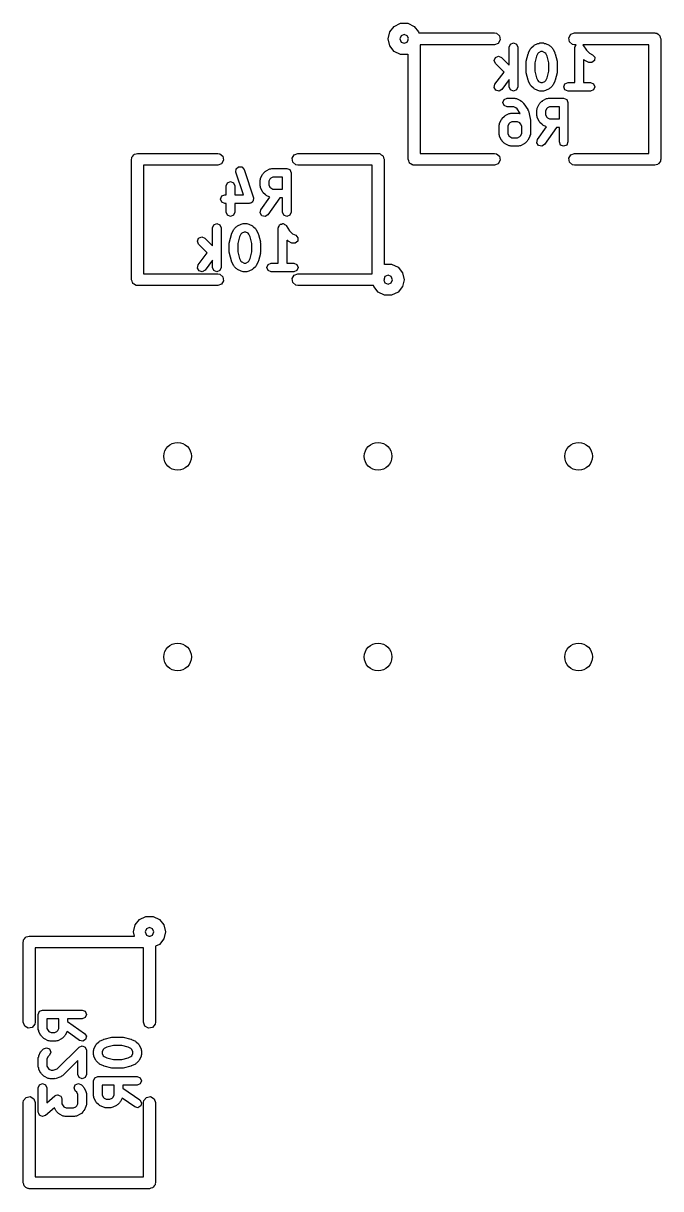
# Model space of a CAD drawing. Extents: x 0.19 to 3.41, y 0.13 to 5.41.
# Drawn here: x 1.379 to 1.697, y 1.455 to 2.036 of the extents above; entities that cross this region are included whole.
import ezdxf

# ---------------------------------------------------------------- set-up
doc = ezdxf.new("R2010")
doc.units = 0
doc.header["$MEASUREMENT"] = 0
doc.layers.add('BLACK', color=7, linetype='CONTINUOUS')

msp = doc.modelspace()

# ---------------------------------------------------------------- linework, layer by layer
at = {"layer": 'BLACK', "linetype": 'CONTINUOUS'}
for p, q in [((1.56183, 2.03145), (1.56404, 2.03422)), ((1.56404, 2.03422), (1.56723, 2.03575)), ((1.56723, 2.03575), (1.57077, 2.03575)), ((1.57077, 2.03575), (1.57396, 2.03422)), ((1.57396, 2.03422), (1.57617, 2.03145)), ((1.56105, 2.028), (1.56183, 2.03145)), ((1.56183, 2.02455), (1.56105, 2.028)), ((1.56743, 2.02957), (1.56678, 2.028)), ((1.56678, 2.028), (1.56743, 2.02643)), ((1.569, 2.03022), (1.56743, 2.02957)), ((1.57057, 2.02957), (1.569, 2.03022)), ((1.5711, 2.02829), (1.57057, 2.02957)), ((1.57057, 2.02643), (1.57105, 2.02759)), ((1.57105, 2.028), (1.5711, 2.02829)), ((1.57105, 2.02759), (1.57105, 2.028)), ((1.57617, 2.03145), (1.57628, 2.03095)), ((1.57628, 2.03095), (1.614, 2.03095)), ((1.614, 2.03095), (1.61501, 2.03077)), ((1.61501, 2.03077), (1.61656, 2.02948)), ((1.61691, 2.02749), (1.6159, 2.02574)), ((1.61656, 2.02948), (1.61691, 2.02749)), ((1.65109, 2.02851), (1.6521, 2.03026)), ((1.65144, 2.02652), (1.65109, 2.02851)), ((1.6521, 2.03026), (1.654, 2.03095)), ((1.654, 2.03095), (1.694, 2.03095)), ((1.694, 2.03095), (1.69438, 2.03089)), ((1.69438, 2.03089), (1.69451, 2.03091)), ((1.69451, 2.03091), (1.69463, 2.03084)), ((1.69463, 2.03084), (1.69501, 2.03077)), ((1.69501, 2.03077), (1.6956, 2.03028)), ((1.6956, 2.03028), (1.69626, 2.0299)), ((1.69626, 2.0299), (1.69635, 2.02965)), ((1.69635, 2.02965), (1.69656, 2.02948)), ((1.69656, 2.02948), (1.69669, 2.02872)), ((1.69669, 2.02872), (1.69695, 2.028)), ((1.69695, 2.028), (1.69695, 1.968)), ((1.56404, 2.02178), (1.56183, 2.02455)), ((1.56723, 2.02025), (1.56404, 2.02178)), ((1.56743, 2.02643), (1.569, 2.02578)), ((1.569, 2.02578), (1.57057, 2.02643)), ((1.614, 2.02505), (1.57695, 2.02505)), ((1.57695, 2.02505), (1.57695, 1.97095)), ((1.6159, 2.02574), (1.614, 2.02505)), ((1.62137, 2.02381), (1.622, 2.02533)), ((1.62137, 2.01493), (1.62137, 2.02381)), ((1.622, 2.02533), (1.62352, 2.02596)), ((1.62352, 2.02596), (1.62504, 2.02533)), ((1.62504, 2.02533), (1.62567, 2.02381)), ((1.62567, 2.02381), (1.62567, 2.00411)), ((1.63096, 2.02078), (1.63098, 2.02102)), ((1.63098, 2.02102), (1.63192, 2.0229)), ((1.63192, 2.0229), (1.63218, 2.02313)), ((1.63218, 2.02313), (1.63232, 2.02345)), ((1.63232, 2.02345), (1.63326, 2.02439)), ((1.63326, 2.02439), (1.63359, 2.02453)), ((1.63359, 2.02453), (1.63382, 2.02479)), ((1.63382, 2.02479), (1.63569, 2.02573)), ((1.63605, 2.0211), (1.63561, 2.02066)), ((1.63569, 2.02573), (1.63619, 2.02577)), ((1.63716, 2.02166), (1.63605, 2.0211)), ((1.63619, 2.02577), (1.63665, 2.02596)), ((1.63665, 2.02596), (1.63853, 2.02596)), ((1.63802, 2.02166), (1.63716, 2.02166)), ((1.63913, 2.0211), (1.63802, 2.02166)), ((1.63853, 2.02596), (1.63899, 2.02577)), ((1.63899, 2.02577), (1.63949, 2.02573)), ((1.63958, 2.02066), (1.63913, 2.0211)), ((1.63949, 2.02573), (1.64137, 2.02479)), ((1.64137, 2.02479), (1.6416, 2.02453)), ((1.6416, 2.02453), (1.64193, 2.02439)), ((1.64193, 2.02439), (1.64287, 2.02345)), ((1.64287, 2.02345), (1.643, 2.02313)), ((1.643, 2.02313), (1.64327, 2.0229)), ((1.64327, 2.0229), (1.64421, 2.02102)), ((1.64421, 2.02102), (1.64422, 2.02078)), ((1.65299, 2.02523), (1.65144, 2.02652)), ((1.654, 2.02505), (1.65299, 2.02523)), ((1.65472, 2.02505), (1.654, 2.02505)), ((1.6542, 2.02381), (1.65429, 2.02401)), ((1.6542, 2.00626), (1.6542, 2.02381)), ((1.65425, 2.02423), (1.65459, 2.02475)), ((1.65429, 2.02401), (1.65425, 2.02423)), ((1.65459, 2.02475), (1.65472, 2.02505)), ((1.69105, 2.02505), (1.65808, 2.02505)), ((1.65808, 2.02505), (1.65814, 2.025)), ((1.65814, 2.025), (1.6599, 2.02237)), ((1.6599, 2.02237), (1.66138, 2.02089)), ((1.66138, 2.02089), (1.66294, 2.0201)), ((1.69105, 1.97095), (1.69105, 2.02505)), ((1.57077, 2.02025), (1.56723, 2.02025)), ((1.57105, 2.02038), (1.57077, 2.02025)), ((1.57105, 1.968), (1.57105, 2.02038)), ((1.61387, 2.01724), (1.6145, 2.01876)), ((1.6145, 2.01572), (1.61387, 2.01724)), ((1.6145, 2.01876), (1.61602, 2.01939)), ((1.61881, 2.01141), (1.6145, 2.01572)), ((1.61602, 2.01939), (1.61754, 2.01876)), ((1.61754, 2.01876), (1.62137, 2.01493)), ((1.62981, 2.01631), (1.62992, 2.01656)), ((1.62981, 2.01161), (1.62981, 2.01631)), ((1.62988, 2.01683), (1.63082, 2.02058)), ((1.62992, 2.01656), (1.62988, 2.01683)), ((1.63082, 2.02058), (1.63096, 2.02078)), ((1.63493, 2.01931), (1.63411, 2.01604)), ((1.63411, 2.01604), (1.63411, 2.01188)), ((1.63561, 2.02066), (1.63493, 2.01931)), ((1.64025, 2.01931), (1.63958, 2.02066)), ((1.64107, 2.01604), (1.64025, 2.01931)), ((1.64107, 2.01188), (1.64107, 2.01604)), ((1.64422, 2.02078), (1.64437, 2.02058)), ((1.64437, 2.02058), (1.64531, 2.01683)), ((1.64531, 2.01683), (1.64527, 2.01656)), ((1.64527, 2.01656), (1.64537, 2.01631)), ((1.64537, 2.01631), (1.64537, 2.01161)), ((1.65859, 2.0176), (1.6585, 2.01768)), ((1.6585, 2.01768), (1.6585, 2.00626)), ((1.65891, 2.01746), (1.65859, 2.0176)), ((1.65915, 2.0172), (1.65891, 2.01746)), ((1.66102, 2.01626), (1.65915, 2.0172)), ((1.66266, 2.01614), (1.66102, 2.01626)), ((1.66391, 2.01722), (1.66266, 2.01614)), ((1.66294, 2.0201), (1.66402, 2.01886)), ((1.66402, 2.01886), (1.66391, 2.01722)), ((1.6143, 2.0054), (1.61881, 2.01141)), ((1.62992, 2.01136), (1.62981, 2.01161)), ((1.62988, 2.01109), (1.62992, 2.01136)), ((1.63082, 2.00734), (1.62988, 2.01109)), ((1.63411, 2.01188), (1.63493, 2.00861)), ((1.64025, 2.00861), (1.64107, 2.01188)), ((1.64531, 2.01109), (1.64437, 2.00734)), ((1.64537, 2.01161), (1.64527, 2.01136)), ((1.64527, 2.01136), (1.64531, 2.01109)), ((1.61389, 2.00381), (1.6143, 2.0054)), ((1.61473, 2.00239), (1.61389, 2.00381)), ((1.62137, 2.00767), (1.61774, 2.00282)), ((1.62137, 2.00411), (1.62137, 2.00767)), ((1.622, 2.00259), (1.62137, 2.00411)), ((1.62567, 2.00411), (1.62504, 2.00259)), ((1.63096, 2.00714), (1.63082, 2.00734)), ((1.63098, 2.0069), (1.63096, 2.00714)), ((1.63192, 2.00502), (1.63098, 2.0069)), ((1.63218, 2.00479), (1.63192, 2.00502)), ((1.63232, 2.00447), (1.63218, 2.00479)), ((1.63326, 2.00353), (1.63232, 2.00447)), ((1.63359, 2.00339), (1.63326, 2.00353)), ((1.63493, 2.00861), (1.63561, 2.00726)), ((1.63561, 2.00726), (1.63605, 2.00682)), ((1.63605, 2.00682), (1.63716, 2.00626)), ((1.63716, 2.00626), (1.63802, 2.00626)), ((1.63802, 2.00626), (1.63913, 2.00682)), ((1.63913, 2.00682), (1.63958, 2.00726)), ((1.63958, 2.00726), (1.64025, 2.00861)), ((1.64193, 2.00353), (1.6416, 2.00339)), ((1.64287, 2.00447), (1.64193, 2.00353)), ((1.643, 2.00479), (1.64287, 2.00447)), ((1.64327, 2.00502), (1.643, 2.00479)), ((1.64421, 2.0069), (1.64327, 2.00502)), ((1.64422, 2.00714), (1.64421, 2.0069)), ((1.64437, 2.00734), (1.64422, 2.00714)), ((1.64858, 2.00411), (1.64921, 2.00563)), ((1.64921, 2.00259), (1.64858, 2.00411)), ((1.64921, 2.00563), (1.65073, 2.00626)), ((1.65073, 2.00626), (1.6542, 2.00626)), ((1.6585, 2.00626), (1.66198, 2.00626)), ((1.66198, 2.00626), (1.6635, 2.00563)), ((1.6635, 2.00563), (1.66413, 2.00411)), ((1.66413, 2.00411), (1.6635, 2.00259)), ((1.61632, 2.00198), (1.61473, 2.00239)), ((1.61774, 2.00282), (1.61632, 2.00198)), ((1.61825, 1.99631), (1.61888, 1.99783)), ((1.61888, 1.99783), (1.6204, 1.99846)), ((1.6204, 1.99846), (1.62415, 1.99846)), ((1.62352, 2.00196), (1.622, 2.00259)), ((1.62504, 2.00259), (1.62352, 2.00196)), ((1.62415, 1.99846), (1.62461, 1.99827)), ((1.62461, 1.99827), (1.62511, 1.99823)), ((1.62511, 1.99823), (1.62699, 1.99729)), ((1.63382, 2.00313), (1.63359, 2.00339)), ((1.63569, 2.00219), (1.63382, 2.00313)), ((1.63619, 2.00215), (1.63569, 2.00219)), ((1.63665, 2.00196), (1.63619, 2.00215)), ((1.63853, 2.00196), (1.63665, 2.00196)), ((1.6382, 1.99729), (1.64007, 1.99823)), ((1.63899, 2.00215), (1.63853, 2.00196)), ((1.63949, 2.00219), (1.63899, 2.00215)), ((1.64137, 2.00313), (1.63949, 2.00219)), ((1.64007, 1.99823), (1.64057, 1.99827)), ((1.64057, 1.99827), (1.64104, 1.99846)), ((1.64104, 1.99846), (1.64854, 1.99846)), ((1.6416, 2.00339), (1.64137, 2.00313)), ((1.64854, 1.99846), (1.65006, 1.99783)), ((1.65073, 2.00196), (1.64921, 2.00259)), ((1.65006, 1.99783), (1.65069, 1.99631)), ((1.65635, 2.00196), (1.65073, 2.00196)), ((1.66198, 2.00196), (1.65635, 2.00196)), ((1.6635, 2.00259), (1.66198, 2.00196)), ((1.61888, 1.99479), (1.61825, 1.99631)), ((1.6204, 1.99416), (1.61888, 1.99479)), ((1.62364, 1.99416), (1.6204, 1.99416)), ((1.62475, 1.9936), (1.62364, 1.99416)), ((1.62529, 1.99306), (1.62475, 1.9936)), ((1.62684, 1.99074), (1.62529, 1.99306)), ((1.62699, 1.99729), (1.62722, 1.99703)), ((1.62722, 1.99703), (1.62755, 1.99689)), ((1.62755, 1.99689), (1.62848, 1.99595)), ((1.62848, 1.99595), (1.62857, 1.99575)), ((1.62857, 1.99575), (1.62875, 1.99563)), ((1.62875, 1.99563), (1.63063, 1.99281)), ((1.63063, 1.99281), (1.6307, 1.99244)), ((1.6307, 1.99244), (1.63093, 1.99214)), ((1.63093, 1.99214), (1.63186, 1.98839)), ((1.63513, 1.99256), (1.63532, 1.99302)), ((1.63513, 1.98974), (1.63513, 1.99256)), ((1.63532, 1.99302), (1.63536, 1.99352)), ((1.63536, 1.99352), (1.6363, 1.9954)), ((1.6363, 1.9954), (1.63657, 1.99563)), ((1.63657, 1.99563), (1.6367, 1.99595)), ((1.6367, 1.99595), (1.63764, 1.99689)), ((1.63764, 1.99689), (1.63797, 1.99703)), ((1.63797, 1.99703), (1.6382, 1.99729)), ((1.63999, 1.99316), (1.63943, 1.99205)), ((1.63943, 1.99205), (1.63943, 1.99025)), ((1.64043, 1.9936), (1.63999, 1.99316)), ((1.64154, 1.99416), (1.64043, 1.9936)), ((1.64639, 1.99416), (1.64154, 1.99416)), ((1.64639, 1.98814), (1.64639, 1.99416)), ((1.65069, 1.99631), (1.65069, 1.97661)), ((1.61656, 1.98552), (1.6166, 1.98601)), ((1.6166, 1.98601), (1.61754, 1.98789)), ((1.61754, 1.98789), (1.6178, 1.98812)), ((1.6178, 1.98812), (1.61794, 1.98845)), ((1.61794, 1.98845), (1.61888, 1.98939)), ((1.61888, 1.98939), (1.6192, 1.98952)), ((1.6192, 1.98952), (1.61944, 1.98979)), ((1.61944, 1.98979), (1.62131, 1.99073)), ((1.62167, 1.9861), (1.62123, 1.98566)), ((1.62131, 1.99073), (1.62181, 1.99076)), ((1.62278, 1.98666), (1.62167, 1.9861)), ((1.62181, 1.99076), (1.62227, 1.99096)), ((1.62227, 1.99096), (1.62603, 1.99096)), ((1.62552, 1.98666), (1.62278, 1.98666)), ((1.62663, 1.9861), (1.62552, 1.98666)), ((1.62603, 1.99096), (1.62649, 1.99076)), ((1.62649, 1.99076), (1.62684, 1.99074)), ((1.62707, 1.98566), (1.62663, 1.9861)), ((1.63186, 1.98839), (1.63182, 1.98812)), ((1.63182, 1.98812), (1.63193, 1.98787)), ((1.63193, 1.98787), (1.63193, 1.98036)), ((1.63532, 1.98928), (1.63513, 1.98974)), ((1.63536, 1.98878), (1.63532, 1.98928)), ((1.6363, 1.98691), (1.63536, 1.98878)), ((1.63657, 1.98667), (1.6363, 1.98691)), ((1.6367, 1.98635), (1.63657, 1.98667)), ((1.63764, 1.98541), (1.6367, 1.98635)), ((1.63943, 1.99025), (1.63999, 1.98914)), ((1.63999, 1.98914), (1.64043, 1.9887)), ((1.64043, 1.9887), (1.64154, 1.98814)), ((1.64154, 1.98814), (1.64639, 1.98814)), ((1.61637, 1.98505), (1.61656, 1.98552)), ((1.61637, 1.98036), (1.61637, 1.98505)), ((1.61656, 1.9799), (1.61637, 1.98036)), ((1.62123, 1.98566), (1.62067, 1.98455)), ((1.62067, 1.98455), (1.62067, 1.98087)), ((1.62067, 1.98087), (1.62123, 1.97976)), ((1.62763, 1.98455), (1.62707, 1.98566)), ((1.62707, 1.97976), (1.62763, 1.98087)), ((1.62763, 1.98087), (1.62763, 1.98455)), ((1.63193, 1.98036), (1.63174, 1.9799)), ((1.63552, 1.97784), (1.63993, 1.98414)), ((1.63797, 1.98527), (1.63764, 1.98541)), ((1.6382, 1.98501), (1.63797, 1.98527)), ((1.63993, 1.98414), (1.6382, 1.98501)), ((1.64497, 1.98384), (1.63904, 1.97538)), ((1.64639, 1.98384), (1.64497, 1.98384)), ((1.64639, 1.97661), (1.64639, 1.98384)), ((1.6166, 1.9794), (1.61656, 1.9799)), ((1.61754, 1.97752), (1.6166, 1.9794)), ((1.6178, 1.97729), (1.61754, 1.97752)), ((1.61794, 1.97697), (1.6178, 1.97729)), ((1.61888, 1.97603), (1.61794, 1.97697)), ((1.6192, 1.97589), (1.61888, 1.97603)), ((1.61944, 1.97563), (1.6192, 1.97589)), ((1.62131, 1.97469), (1.61944, 1.97563)), ((1.62123, 1.97976), (1.62167, 1.97932)), ((1.62181, 1.97465), (1.62131, 1.97469)), ((1.62167, 1.97932), (1.62278, 1.97876)), ((1.62227, 1.97446), (1.62181, 1.97465)), ((1.62603, 1.97446), (1.62227, 1.97446)), ((1.62278, 1.97876), (1.62552, 1.97876)), ((1.62552, 1.97876), (1.62663, 1.97932)), ((1.62649, 1.97465), (1.62603, 1.97446)), ((1.62699, 1.97469), (1.62649, 1.97465)), ((1.62663, 1.97932), (1.62707, 1.97976)), ((1.62886, 1.97563), (1.62699, 1.97469)), ((1.6291, 1.97589), (1.62886, 1.97563)), ((1.62942, 1.97603), (1.6291, 1.97589)), ((1.63036, 1.97697), (1.62942, 1.97603)), ((1.6305, 1.97729), (1.63036, 1.97697)), ((1.63076, 1.97752), (1.6305, 1.97729)), ((1.6317, 1.9794), (1.63076, 1.97752)), ((1.63174, 1.9799), (1.6317, 1.9794)), ((1.63517, 1.97624), (1.63552, 1.97784)), ((1.63605, 1.97485), (1.63517, 1.97624)), ((1.63766, 1.97449), (1.63605, 1.97485)), ((1.63904, 1.97538), (1.63766, 1.97449)), ((1.64702, 1.97509), (1.64639, 1.97661)), ((1.64854, 1.97446), (1.64702, 1.97509)), ((1.65006, 1.97509), (1.64854, 1.97446)), ((1.65069, 1.97661), (1.65006, 1.97509)), ((1.43309, 1.96851), (1.43316, 1.96863)), ((1.43316, 1.96863), (1.43323, 1.96901)), ((1.43323, 1.96901), (1.43372, 1.9696)), ((1.43372, 1.9696), (1.4341, 1.97026)), ((1.4341, 1.97026), (1.43435, 1.97035)), ((1.43435, 1.97035), (1.43452, 1.97056)), ((1.43452, 1.97056), (1.43528, 1.97069)), ((1.43528, 1.97069), (1.436, 1.97095)), ((1.436, 1.97095), (1.476, 1.97095)), ((1.476, 1.97095), (1.47701, 1.97077)), ((1.47701, 1.97077), (1.47856, 1.96948)), ((1.47856, 1.96948), (1.47891, 1.96749)), ((1.51309, 1.96851), (1.5141, 1.97026)), ((1.5141, 1.97026), (1.516, 1.97095)), ((1.516, 1.97095), (1.556, 1.97095)), ((1.556, 1.97095), (1.55638, 1.97089)), ((1.55638, 1.97089), (1.55651, 1.97091)), ((1.55651, 1.97091), (1.55663, 1.97084)), ((1.55663, 1.97084), (1.55701, 1.97077)), ((1.55701, 1.97077), (1.5576, 1.97028)), ((1.5576, 1.97028), (1.55826, 1.9699)), ((1.55826, 1.9699), (1.55835, 1.96965)), ((1.55835, 1.96965), (1.55856, 1.96948)), ((1.55856, 1.96948), (1.55869, 1.96872)), ((1.55869, 1.96872), (1.55895, 1.968)), ((1.57695, 1.97095), (1.614, 1.97095)), ((1.614, 1.97095), (1.61501, 1.97077)), ((1.61501, 1.97077), (1.61656, 1.96948)), ((1.61656, 1.96948), (1.61691, 1.96749)), ((1.65109, 1.96851), (1.6521, 1.97026)), ((1.6521, 1.97026), (1.654, 1.97095)), ((1.654, 1.97095), (1.69105, 1.97095)), ((1.43305, 1.968), (1.43311, 1.96838)), ((1.43305, 1.908), (1.43305, 1.968)), ((1.43311, 1.96838), (1.43309, 1.96851)), ((1.476, 1.96505), (1.43895, 1.96505)), ((1.43895, 1.96505), (1.43895, 1.91095)), ((1.4779, 1.96574), (1.476, 1.96505)), ((1.47891, 1.96749), (1.4779, 1.96574)), ((1.48505, 1.96157), (1.48517, 1.96321)), ((1.48517, 1.96321), (1.48641, 1.96429)), ((1.48641, 1.96429), (1.48805, 1.96417)), ((1.48805, 1.96417), (1.48913, 1.96293)), ((1.48913, 1.96293), (1.49382, 1.94886)), ((1.5002, 1.96229), (1.50207, 1.96323)), ((1.50207, 1.96323), (1.50257, 1.96327)), ((1.50257, 1.96327), (1.50304, 1.96346)), ((1.50304, 1.96346), (1.51054, 1.96346)), ((1.51054, 1.96346), (1.51206, 1.96283)), ((1.51206, 1.96283), (1.51269, 1.96131)), ((1.51344, 1.96652), (1.51309, 1.96851)), ((1.51499, 1.96523), (1.51344, 1.96652)), ((1.516, 1.96505), (1.51499, 1.96523)), ((1.55305, 1.96505), (1.516, 1.96505)), ((1.55305, 1.91095), (1.55305, 1.96505)), ((1.55895, 1.968), (1.55895, 1.91562)), ((1.57131, 1.96728), (1.57105, 1.968)), ((1.57144, 1.96652), (1.57131, 1.96728)), ((1.57165, 1.96635), (1.57144, 1.96652)), ((1.57174, 1.9661), (1.57165, 1.96635)), ((1.5724, 1.96572), (1.57174, 1.9661)), ((1.57299, 1.96523), (1.5724, 1.96572)), ((1.57337, 1.96516), (1.57299, 1.96523)), ((1.57349, 1.96509), (1.57337, 1.96516)), ((1.57362, 1.96511), (1.57349, 1.96509)), ((1.574, 1.96505), (1.57362, 1.96511)), ((1.614, 1.96505), (1.574, 1.96505)), ((1.6159, 1.96574), (1.614, 1.96505)), ((1.61691, 1.96749), (1.6159, 1.96574)), ((1.65144, 1.96652), (1.65109, 1.96851)), ((1.65299, 1.96523), (1.65144, 1.96652)), ((1.654, 1.96505), (1.65299, 1.96523)), ((1.694, 1.96505), (1.654, 1.96505)), ((1.69472, 1.96531), (1.694, 1.96505)), ((1.69548, 1.96544), (1.69472, 1.96531)), ((1.69565, 1.96565), (1.69548, 1.96544)), ((1.6959, 1.96574), (1.69565, 1.96565)), ((1.69628, 1.9664), (1.6959, 1.96574)), ((1.69677, 1.96699), (1.69628, 1.9664)), ((1.69684, 1.96737), (1.69677, 1.96699)), ((1.69691, 1.96749), (1.69684, 1.96737)), ((1.69695, 1.968), (1.69689, 1.96762)), ((1.69689, 1.96762), (1.69691, 1.96749)), ((1.4888, 1.95033), (1.48505, 1.96157)), ((1.49713, 1.95756), (1.49732, 1.95802)), ((1.49713, 1.95474), (1.49713, 1.95756)), ((1.49732, 1.95802), (1.49736, 1.95852)), ((1.49736, 1.95852), (1.4983, 1.9604)), ((1.4983, 1.9604), (1.49857, 1.96063)), ((1.49857, 1.96063), (1.4987, 1.96095)), ((1.4987, 1.96095), (1.49964, 1.96189)), ((1.49964, 1.96189), (1.49997, 1.96203)), ((1.49997, 1.96203), (1.5002, 1.96229)), ((1.50199, 1.95816), (1.50143, 1.95705)), ((1.50143, 1.95705), (1.50143, 1.95525)), ((1.50243, 1.9586), (1.50199, 1.95816)), ((1.50354, 1.95916), (1.50243, 1.9586)), ((1.50839, 1.95916), (1.50354, 1.95916)), ((1.50839, 1.95314), (1.50839, 1.95916)), ((1.51269, 1.96131), (1.51269, 1.94161)), ((1.48025, 1.95474), (1.48088, 1.95626)), ((1.48025, 1.95033), (1.48025, 1.95474)), ((1.48088, 1.95626), (1.4824, 1.95689)), ((1.4824, 1.95689), (1.48392, 1.95626)), ((1.48392, 1.95626), (1.48455, 1.95474)), ((1.48455, 1.95474), (1.48455, 1.95033)), ((1.49732, 1.95428), (1.49713, 1.95474)), ((1.49736, 1.95378), (1.49732, 1.95428)), ((1.4983, 1.95191), (1.49736, 1.95378)), ((1.49857, 1.95167), (1.4983, 1.95191)), ((1.4987, 1.95135), (1.49857, 1.95167)), ((1.49964, 1.95041), (1.4987, 1.95135)), ((1.50143, 1.95525), (1.50199, 1.95414)), ((1.50199, 1.95414), (1.50243, 1.9537)), ((1.50243, 1.9537), (1.50354, 1.95314)), ((1.50354, 1.95314), (1.50839, 1.95314)), ((1.47743, 1.94818), (1.47806, 1.9497)), ((1.47806, 1.94666), (1.47743, 1.94818)), ((1.47806, 1.9497), (1.47958, 1.95033)), ((1.47958, 1.94603), (1.47806, 1.94666)), ((1.47958, 1.95033), (1.48025, 1.95033)), ((1.48025, 1.94603), (1.47958, 1.94603)), ((1.48025, 1.94161), (1.48025, 1.94603)), ((1.48455, 1.95033), (1.4888, 1.95033)), ((1.49178, 1.94603), (1.48455, 1.94603)), ((1.48455, 1.94603), (1.48455, 1.94161)), ((1.49211, 1.94616), (1.49178, 1.94603)), ((1.49246, 1.94614), (1.49211, 1.94616)), ((1.49284, 1.94646), (1.49246, 1.94614)), ((1.4933, 1.94666), (1.49284, 1.94646)), ((1.49343, 1.94698), (1.4933, 1.94666)), ((1.4937, 1.94722), (1.49343, 1.94698)), ((1.49374, 1.94771), (1.4937, 1.94722)), ((1.49393, 1.94818), (1.49374, 1.94771)), ((1.49382, 1.94886), (1.49379, 1.9485)), ((1.49379, 1.9485), (1.49393, 1.94818)), ((1.49752, 1.94284), (1.50193, 1.94914)), ((1.49997, 1.95027), (1.49964, 1.95041)), ((1.5002, 1.95001), (1.49997, 1.95027)), ((1.50193, 1.94914), (1.5002, 1.95001)), ((1.50697, 1.94884), (1.50104, 1.94038)), ((1.50839, 1.94884), (1.50697, 1.94884)), ((1.50839, 1.94161), (1.50839, 1.94884)), ((1.48088, 1.94009), (1.48025, 1.94161)), ((1.4824, 1.93946), (1.48088, 1.94009)), ((1.48392, 1.94009), (1.4824, 1.93946)), ((1.48455, 1.94161), (1.48392, 1.94009)), ((1.49717, 1.94124), (1.49752, 1.94284)), ((1.49805, 1.93985), (1.49717, 1.94124)), ((1.49966, 1.93949), (1.49805, 1.93985)), ((1.50104, 1.94038), (1.49966, 1.93949)), ((1.50902, 1.94009), (1.50839, 1.94161)), ((1.51054, 1.93946), (1.50902, 1.94009)), ((1.51206, 1.94009), (1.51054, 1.93946)), ((1.51269, 1.94161), (1.51206, 1.94009)), ((1.47337, 1.93381), (1.474, 1.93533)), ((1.47337, 1.92493), (1.47337, 1.93381)), ((1.474, 1.93533), (1.47552, 1.93596)), ((1.47552, 1.93596), (1.47704, 1.93533)), ((1.47704, 1.93533), (1.47767, 1.93381)), ((1.47767, 1.93381), (1.47767, 1.91411)), ((1.48432, 1.93345), (1.48526, 1.93439)), ((1.48526, 1.93439), (1.48559, 1.93453)), ((1.48559, 1.93453), (1.48582, 1.93479)), ((1.48582, 1.93479), (1.48769, 1.93573)), ((1.48769, 1.93573), (1.48819, 1.93577)), ((1.48819, 1.93577), (1.48865, 1.93596)), ((1.48865, 1.93596), (1.49053, 1.93596)), ((1.49053, 1.93596), (1.49099, 1.93577)), ((1.49099, 1.93577), (1.49149, 1.93573)), ((1.49149, 1.93573), (1.49337, 1.93479)), ((1.49337, 1.93479), (1.4936, 1.93453)), ((1.4936, 1.93453), (1.49393, 1.93439)), ((1.49393, 1.93439), (1.49487, 1.93345)), ((1.5062, 1.93381), (1.50629, 1.93401)), ((1.5062, 1.91626), (1.5062, 1.93381)), ((1.50625, 1.93423), (1.50659, 1.93475)), ((1.50629, 1.93401), (1.50625, 1.93423)), ((1.50659, 1.93475), (1.50683, 1.93533)), ((1.50683, 1.93533), (1.50704, 1.93541)), ((1.50704, 1.93541), (1.50716, 1.9356)), ((1.50716, 1.9356), (1.50778, 1.93572)), ((1.50778, 1.93572), (1.50835, 1.93596)), ((1.50835, 1.93596), (1.50856, 1.93588)), ((1.50856, 1.93588), (1.50878, 1.93592)), ((1.50878, 1.93592), (1.5093, 1.93557)), ((1.5093, 1.93557), (1.50987, 1.93533)), ((1.50987, 1.93533), (1.50996, 1.93513)), ((1.50996, 1.93513), (1.51014, 1.935)), ((1.51014, 1.935), (1.5119, 1.93237)), ((1.46587, 1.92724), (1.4665, 1.92876)), ((1.4665, 1.92876), (1.46802, 1.92939)), ((1.46802, 1.92939), (1.46954, 1.92876)), ((1.46954, 1.92876), (1.47337, 1.92493)), ((1.48188, 1.92683), (1.48282, 1.93058)), ((1.48282, 1.93058), (1.48296, 1.93078)), ((1.48296, 1.93078), (1.48298, 1.93102)), ((1.48298, 1.93102), (1.48392, 1.9329)), ((1.48392, 1.9329), (1.48418, 1.93313)), ((1.48418, 1.93313), (1.48432, 1.93345)), ((1.48693, 1.92931), (1.48611, 1.92604)), ((1.48761, 1.93066), (1.48693, 1.92931)), ((1.48805, 1.9311), (1.48761, 1.93066)), ((1.48916, 1.93166), (1.48805, 1.9311)), ((1.49002, 1.93166), (1.48916, 1.93166)), ((1.49113, 1.9311), (1.49002, 1.93166)), ((1.49158, 1.93066), (1.49113, 1.9311)), ((1.49225, 1.92931), (1.49158, 1.93066)), ((1.49307, 1.92604), (1.49225, 1.92931)), ((1.49487, 1.93345), (1.495, 1.93313)), ((1.495, 1.93313), (1.49527, 1.9329)), ((1.49527, 1.9329), (1.49621, 1.93102)), ((1.49621, 1.93102), (1.49622, 1.93078)), ((1.49622, 1.93078), (1.49637, 1.93058)), ((1.49637, 1.93058), (1.49731, 1.92683)), ((1.5119, 1.93237), (1.51338, 1.93089)), ((1.51338, 1.93089), (1.51494, 1.9301)), ((1.51494, 1.9301), (1.51602, 1.92886)), ((1.51602, 1.92886), (1.51591, 1.92722)), ((1.4665, 1.92572), (1.46587, 1.92724)), ((1.47081, 1.92141), (1.4665, 1.92572)), ((1.48181, 1.92631), (1.48192, 1.92656)), ((1.48181, 1.92161), (1.48181, 1.92631)), ((1.48192, 1.92656), (1.48188, 1.92683)), ((1.48611, 1.92604), (1.48611, 1.92188)), ((1.49307, 1.92188), (1.49307, 1.92604)), ((1.49731, 1.92683), (1.49727, 1.92656)), ((1.49727, 1.92656), (1.49737, 1.92631)), ((1.49737, 1.92631), (1.49737, 1.92161)), ((1.51059, 1.9276), (1.5105, 1.92768)), ((1.5105, 1.92768), (1.5105, 1.91626)), ((1.51091, 1.92746), (1.51059, 1.9276)), ((1.51115, 1.9272), (1.51091, 1.92746)), ((1.51302, 1.92626), (1.51115, 1.9272)), ((1.51466, 1.92614), (1.51302, 1.92626)), ((1.51591, 1.92722), (1.51466, 1.92614)), ((1.4663, 1.9154), (1.47081, 1.92141)), ((1.47337, 1.91767), (1.46974, 1.91282)), ((1.47337, 1.91411), (1.47337, 1.91767)), ((1.48192, 1.92136), (1.48181, 1.92161)), ((1.48188, 1.92109), (1.48192, 1.92136)), ((1.48282, 1.91734), (1.48188, 1.92109)), ((1.48296, 1.91714), (1.48282, 1.91734)), ((1.48298, 1.9169), (1.48296, 1.91714)), ((1.48392, 1.91502), (1.48298, 1.9169)), ((1.48611, 1.92188), (1.48693, 1.91861)), ((1.48693, 1.91861), (1.48761, 1.91726)), ((1.48761, 1.91726), (1.48805, 1.91682)), ((1.48805, 1.91682), (1.48916, 1.91626)), ((1.49002, 1.91626), (1.49113, 1.91682)), ((1.49113, 1.91682), (1.49158, 1.91726)), ((1.49158, 1.91726), (1.49225, 1.91861)), ((1.49225, 1.91861), (1.49307, 1.92188)), ((1.49621, 1.9169), (1.49527, 1.91502)), ((1.49622, 1.91714), (1.49621, 1.9169)), ((1.49637, 1.91734), (1.49622, 1.91714)), ((1.49731, 1.92109), (1.49637, 1.91734)), ((1.49737, 1.92161), (1.49727, 1.92136)), ((1.49727, 1.92136), (1.49731, 1.92109)), ((1.43895, 1.91095), (1.476, 1.91095)), ((1.46589, 1.91381), (1.4663, 1.9154)), ((1.46673, 1.91239), (1.46589, 1.91381)), ((1.46832, 1.91198), (1.46673, 1.91239)), ((1.46974, 1.91282), (1.46832, 1.91198)), ((1.474, 1.91259), (1.47337, 1.91411)), ((1.47552, 1.91196), (1.474, 1.91259)), ((1.47704, 1.91259), (1.47552, 1.91196)), ((1.476, 1.91095), (1.47701, 1.91077)), ((1.47701, 1.91077), (1.47856, 1.90948)), ((1.47767, 1.91411), (1.47704, 1.91259)), ((1.48418, 1.91479), (1.48392, 1.91502)), ((1.48432, 1.91447), (1.48418, 1.91479)), ((1.48526, 1.91353), (1.48432, 1.91447)), ((1.48559, 1.91339), (1.48526, 1.91353)), ((1.48582, 1.91313), (1.48559, 1.91339)), ((1.48769, 1.91219), (1.48582, 1.91313)), ((1.48819, 1.91215), (1.48769, 1.91219)), ((1.48865, 1.91196), (1.48819, 1.91215)), ((1.49053, 1.91196), (1.48865, 1.91196)), ((1.48916, 1.91626), (1.49002, 1.91626)), ((1.49099, 1.91215), (1.49053, 1.91196)), ((1.49149, 1.91219), (1.49099, 1.91215)), ((1.49337, 1.91313), (1.49149, 1.91219)), ((1.4936, 1.91339), (1.49337, 1.91313)), ((1.49393, 1.91353), (1.4936, 1.91339)), ((1.49487, 1.91447), (1.49393, 1.91353)), ((1.495, 1.91479), (1.49487, 1.91447)), ((1.49527, 1.91502), (1.495, 1.91479)), ((1.50058, 1.91411), (1.50121, 1.91563)), ((1.50121, 1.91259), (1.50058, 1.91411)), ((1.50121, 1.91563), (1.50273, 1.91626)), ((1.50273, 1.91196), (1.50121, 1.91259)), ((1.50273, 1.91626), (1.5062, 1.91626)), ((1.50835, 1.91196), (1.50273, 1.91196)), ((1.51398, 1.91196), (1.50835, 1.91196)), ((1.5105, 1.91626), (1.51398, 1.91626)), ((1.51398, 1.91626), (1.5155, 1.91563)), ((1.5155, 1.91259), (1.51398, 1.91196)), ((1.5141, 1.91026), (1.516, 1.91095)), ((1.5155, 1.91563), (1.51613, 1.91411)), ((1.51613, 1.91411), (1.5155, 1.91259)), ((1.516, 1.91095), (1.55305, 1.91095)), ((1.55895, 1.91562), (1.55923, 1.91575)), ((1.55923, 1.91575), (1.56277, 1.91575)), ((1.56277, 1.91575), (1.56596, 1.91422)), ((1.56596, 1.91422), (1.56817, 1.91145)), ((1.56817, 1.91145), (1.56895, 1.908)), ((1.43331, 1.90728), (1.43305, 1.908)), ((1.43344, 1.90652), (1.43331, 1.90728)), ((1.43365, 1.90635), (1.43344, 1.90652)), ((1.43374, 1.9061), (1.43365, 1.90635)), ((1.4344, 1.90572), (1.43374, 1.9061)), ((1.43499, 1.90523), (1.4344, 1.90572)), ((1.43537, 1.90516), (1.43499, 1.90523)), ((1.43549, 1.90509), (1.43537, 1.90516)), ((1.43562, 1.90511), (1.43549, 1.90509)), ((1.436, 1.90505), (1.43562, 1.90511)), ((1.476, 1.90505), (1.436, 1.90505)), ((1.4779, 1.90574), (1.476, 1.90505)), ((1.47891, 1.90749), (1.4779, 1.90574)), ((1.47856, 1.90948), (1.47891, 1.90749)), ((1.51309, 1.90851), (1.5141, 1.91026)), ((1.51344, 1.90652), (1.51309, 1.90851)), ((1.51499, 1.90523), (1.51344, 1.90652)), ((1.516, 1.90505), (1.51499, 1.90523)), ((1.55372, 1.90505), (1.516, 1.90505)), ((1.55383, 1.90455), (1.55372, 1.90505)), ((1.55895, 1.908), (1.5589, 1.90771)), ((1.5589, 1.90771), (1.55943, 1.90643)), ((1.55943, 1.90957), (1.55895, 1.90841)), ((1.55895, 1.90841), (1.55895, 1.908)), ((1.561, 1.91022), (1.55943, 1.90957)), ((1.55943, 1.90643), (1.561, 1.90578)), ((1.56257, 1.90957), (1.561, 1.91022)), ((1.561, 1.90578), (1.56257, 1.90643)), ((1.56322, 1.908), (1.56257, 1.90957)), ((1.56257, 1.90643), (1.56322, 1.908)), ((1.56895, 1.908), (1.56817, 1.90455)), ((1.55604, 1.90178), (1.55383, 1.90455)), ((1.55923, 1.90025), (1.55604, 1.90178)), ((1.56277, 1.90025), (1.55923, 1.90025)), ((1.56596, 1.90178), (1.56277, 1.90025)), ((1.56817, 1.90455), (1.56596, 1.90178)), ((1.43405, 1.583), (1.43483, 1.58645)), ((1.43483, 1.58645), (1.43704, 1.58922)), ((1.43704, 1.58922), (1.44023, 1.59075)), ((1.44023, 1.59075), (1.44377, 1.59075)), ((1.44377, 1.59075), (1.44696, 1.58922)), ((1.44696, 1.58922), (1.44917, 1.58645)), ((1.44917, 1.58645), (1.44995, 1.583)), ((1.37923, 1.57901), (1.37972, 1.5796)), ((1.37972, 1.5796), (1.3801, 1.58026)), ((1.3801, 1.58026), (1.38035, 1.58035)), ((1.38035, 1.58035), (1.38052, 1.58056)), ((1.38052, 1.58056), (1.38128, 1.58069)), ((1.38128, 1.58069), (1.382, 1.58095)), ((1.382, 1.58095), (1.43451, 1.58095)), ((1.43451, 1.58095), (1.43405, 1.583)), ((1.44043, 1.58457), (1.43978, 1.583)), ((1.43978, 1.583), (1.44043, 1.58143)), ((1.442, 1.58522), (1.44043, 1.58457)), ((1.44043, 1.58143), (1.44159, 1.58095)), ((1.44159, 1.58095), (1.442, 1.58095)), ((1.44357, 1.58457), (1.442, 1.58522)), ((1.442, 1.58095), (1.44229, 1.5809)), ((1.44229, 1.5809), (1.44357, 1.58143)), ((1.44422, 1.583), (1.44357, 1.58457)), ((1.44357, 1.58143), (1.44422, 1.583)), ((1.44917, 1.57955), (1.44696, 1.57678)), ((1.44995, 1.583), (1.44917, 1.57955)), ((1.37905, 1.578), (1.37911, 1.57838)), ((1.37905, 1.538), (1.37905, 1.578)), ((1.37909, 1.57851), (1.37916, 1.57863)), ((1.37911, 1.57838), (1.37909, 1.57851)), ((1.37916, 1.57863), (1.37923, 1.57901)), ((1.43905, 1.57505), (1.38495, 1.57505)), ((1.38495, 1.57505), (1.38495, 1.538)), ((1.43905, 1.538), (1.43905, 1.57505)), ((1.44696, 1.57678), (1.44495, 1.57582)), ((1.44495, 1.57582), (1.44495, 1.538)), ((1.38654, 1.54192), (1.38717, 1.54344)), ((1.38654, 1.53442), (1.38654, 1.54192)), ((1.38717, 1.54344), (1.38869, 1.54407)), ((1.38869, 1.54407), (1.40839, 1.54407)), ((1.39686, 1.53977), (1.39084, 1.53977)), ((1.39084, 1.53977), (1.39084, 1.53492)), ((1.39686, 1.53492), (1.39686, 1.53977)), ((1.40839, 1.53977), (1.40116, 1.53977)), ((1.40116, 1.53977), (1.40116, 1.53835)), ((1.40839, 1.54407), (1.40991, 1.54344)), ((1.40991, 1.5404), (1.40839, 1.53977)), ((1.40991, 1.54344), (1.41054, 1.54192)), ((1.41054, 1.54192), (1.40991, 1.5404)), ((1.37974, 1.5361), (1.37905, 1.538)), ((1.38149, 1.53509), (1.37974, 1.5361)), ((1.38348, 1.53544), (1.38149, 1.53509)), ((1.38477, 1.53699), (1.38348, 1.53544)), ((1.38495, 1.538), (1.38477, 1.53699)), ((1.38673, 1.53395), (1.38654, 1.53442)), ((1.38677, 1.53346), (1.38673, 1.53395)), ((1.38771, 1.53158), (1.38677, 1.53346)), ((1.39084, 1.53492), (1.39139, 1.53381)), ((1.39139, 1.53381), (1.39184, 1.53337)), ((1.39184, 1.53337), (1.39295, 1.53281)), ((1.39475, 1.53281), (1.39586, 1.53337)), ((1.39586, 1.53337), (1.3963, 1.53381)), ((1.3963, 1.53381), (1.39686, 1.53492)), ((1.40086, 1.53331), (1.39999, 1.53158)), ((1.40716, 1.5289), (1.40086, 1.53331)), ((1.40116, 1.53835), (1.40962, 1.53243)), ((1.43974, 1.5361), (1.43905, 1.538)), ((1.44149, 1.53509), (1.43974, 1.5361)), ((1.44348, 1.53544), (1.44149, 1.53509)), ((1.44477, 1.53699), (1.44348, 1.53544)), ((1.44495, 1.538), (1.44477, 1.53699)), ((1.38797, 1.53135), (1.38771, 1.53158)), ((1.38811, 1.53102), (1.38797, 1.53135)), ((1.38905, 1.53008), (1.38811, 1.53102)), ((1.38937, 1.52995), (1.38905, 1.53008)), ((1.3896, 1.52968), (1.38937, 1.52995)), ((1.39148, 1.52874), (1.3896, 1.52968)), ((1.39198, 1.52871), (1.39148, 1.52874)), ((1.39244, 1.52851), (1.39198, 1.52871)), ((1.39526, 1.52851), (1.39244, 1.52851)), ((1.39295, 1.53281), (1.39475, 1.53281)), ((1.39572, 1.52871), (1.39526, 1.52851)), ((1.39622, 1.52874), (1.39572, 1.52871)), ((1.39809, 1.52968), (1.39622, 1.52874)), ((1.39833, 1.52995), (1.39809, 1.52968)), ((1.39865, 1.53008), (1.39833, 1.52995)), ((1.39959, 1.53102), (1.39865, 1.53008)), ((1.39973, 1.53135), (1.39959, 1.53102)), ((1.39999, 1.53158), (1.39973, 1.53135)), ((1.40876, 1.52855), (1.40716, 1.5289)), ((1.41015, 1.52943), (1.40876, 1.52855)), ((1.40962, 1.53243), (1.41051, 1.53104)), ((1.41051, 1.53104), (1.41015, 1.52943)), ((1.41561, 1.52718), (1.41655, 1.52812)), ((1.41655, 1.52812), (1.41687, 1.52826)), ((1.41687, 1.52826), (1.4171, 1.52853)), ((1.4171, 1.52853), (1.41898, 1.52946)), ((1.41898, 1.52946), (1.41922, 1.52948)), ((1.41922, 1.52948), (1.41942, 1.52963)), ((1.41942, 1.52963), (1.42317, 1.53056)), ((1.42317, 1.53056), (1.42344, 1.53052)), ((1.42344, 1.53052), (1.42369, 1.53063)), ((1.42369, 1.53063), (1.42839, 1.53063)), ((1.42839, 1.53063), (1.42864, 1.53052)), ((1.42864, 1.53052), (1.42891, 1.53056)), ((1.42891, 1.53056), (1.43266, 1.52963)), ((1.43266, 1.52963), (1.43286, 1.52948)), ((1.43286, 1.52948), (1.4331, 1.52946)), ((1.4331, 1.52946), (1.43498, 1.52853)), ((1.43498, 1.52853), (1.43521, 1.52826)), ((1.43521, 1.52826), (1.43553, 1.52812)), ((1.43553, 1.52812), (1.43647, 1.52718)), ((1.38677, 1.52131), (1.38771, 1.52318)), ((1.38771, 1.52318), (1.38797, 1.52341)), ((1.38797, 1.52341), (1.38811, 1.52374)), ((1.38811, 1.52374), (1.38905, 1.52468)), ((1.38905, 1.52468), (1.39057, 1.52531)), ((1.39057, 1.52531), (1.39209, 1.52468)), ((1.39209, 1.52164), (1.3914, 1.52095)), ((1.39209, 1.52468), (1.39272, 1.52316)), ((1.39272, 1.52316), (1.39209, 1.52164)), ((1.39597, 1.51472), (1.40687, 1.52562)), ((1.40687, 1.52562), (1.40839, 1.52625)), ((1.40839, 1.52625), (1.40991, 1.52562)), ((1.40991, 1.52562), (1.41054, 1.5241)), ((1.41054, 1.5241), (1.41054, 1.5119)), ((1.41404, 1.52379), (1.41423, 1.52425)), ((1.41404, 1.52191), (1.41404, 1.52379)), ((1.41423, 1.52145), (1.41404, 1.52191)), ((1.41423, 1.52425), (1.41427, 1.52475)), ((1.41427, 1.52095), (1.41423, 1.52145)), ((1.41427, 1.52475), (1.41521, 1.52663)), ((1.41521, 1.52663), (1.41547, 1.52686)), ((1.41547, 1.52686), (1.41561, 1.52718)), ((1.4189, 1.52439), (1.41834, 1.52328)), ((1.41834, 1.52328), (1.41834, 1.52242)), ((1.41834, 1.52242), (1.4189, 1.52131)), ((1.41934, 1.52484), (1.4189, 1.52439)), ((1.42069, 1.52551), (1.41934, 1.52484)), ((1.42396, 1.52633), (1.42069, 1.52551)), ((1.42812, 1.52633), (1.42396, 1.52633)), ((1.43139, 1.52551), (1.42812, 1.52633)), ((1.43274, 1.52484), (1.43139, 1.52551)), ((1.43318, 1.52439), (1.43274, 1.52484)), ((1.43374, 1.52328), (1.43318, 1.52439)), ((1.43318, 1.52131), (1.43374, 1.52242)), ((1.43374, 1.52242), (1.43374, 1.52328)), ((1.43647, 1.52718), (1.43661, 1.52686)), ((1.43661, 1.52686), (1.43687, 1.52663)), ((1.43687, 1.52663), (1.43781, 1.52475)), ((1.43781, 1.52475), (1.43785, 1.52425)), ((1.43785, 1.52145), (1.43781, 1.52095)), ((1.43785, 1.52425), (1.43804, 1.52379)), ((1.43804, 1.52191), (1.43785, 1.52145)), ((1.43804, 1.52379), (1.43804, 1.52191)), ((1.38654, 1.52035), (1.38673, 1.52081)), ((1.38654, 1.51565), (1.38654, 1.52035)), ((1.38673, 1.51519), (1.38654, 1.51565)), ((1.38673, 1.52081), (1.38677, 1.52131)), ((1.3914, 1.52095), (1.39084, 1.51984)), ((1.39084, 1.51984), (1.39084, 1.51616)), ((1.39084, 1.51616), (1.3914, 1.51505)), ((1.40624, 1.51891), (1.39865, 1.51132)), ((1.40624, 1.5119), (1.40624, 1.51891)), ((1.41521, 1.51907), (1.41427, 1.52095)), ((1.41547, 1.51884), (1.41521, 1.51907)), ((1.41561, 1.51852), (1.41547, 1.51884)), ((1.41655, 1.51758), (1.41561, 1.51852)), ((1.41687, 1.51744), (1.41655, 1.51758)), ((1.4171, 1.51717), (1.41687, 1.51744)), ((1.41898, 1.51624), (1.4171, 1.51717)), ((1.4189, 1.52131), (1.41934, 1.52086)), ((1.41922, 1.51622), (1.41898, 1.51624)), ((1.41942, 1.51607), (1.41922, 1.51622)), ((1.41934, 1.52086), (1.42069, 1.52019)), ((1.42317, 1.51514), (1.41942, 1.51607)), ((1.42069, 1.52019), (1.42396, 1.51937)), ((1.42396, 1.51937), (1.42812, 1.51937)), ((1.42812, 1.51937), (1.43139, 1.52019)), ((1.43266, 1.51607), (1.42891, 1.51514)), ((1.43139, 1.52019), (1.43274, 1.52086)), ((1.43286, 1.51622), (1.43266, 1.51607)), ((1.43274, 1.52086), (1.43318, 1.52131)), ((1.4331, 1.51624), (1.43286, 1.51622)), ((1.43498, 1.51717), (1.4331, 1.51624)), ((1.43521, 1.51744), (1.43498, 1.51717)), ((1.43553, 1.51758), (1.43521, 1.51744)), ((1.43647, 1.51852), (1.43553, 1.51758)), ((1.43661, 1.51884), (1.43647, 1.51852)), ((1.43687, 1.51907), (1.43661, 1.51884)), ((1.43781, 1.52095), (1.43687, 1.51907)), ((1.38677, 1.51469), (1.38673, 1.51519)), ((1.38771, 1.51282), (1.38677, 1.51469)), ((1.38797, 1.51259), (1.38771, 1.51282)), ((1.38811, 1.51226), (1.38797, 1.51259)), ((1.38905, 1.51132), (1.38811, 1.51226)), ((1.38937, 1.51118), (1.38905, 1.51132)), ((1.3896, 1.51092), (1.38937, 1.51118)), ((1.39148, 1.50998), (1.3896, 1.51092)), ((1.3914, 1.51505), (1.39184, 1.51461)), ((1.39198, 1.50994), (1.39148, 1.50998)), ((1.39184, 1.51461), (1.39295, 1.51405)), ((1.39244, 1.50975), (1.39198, 1.50994)), ((1.39295, 1.51405), (1.39397, 1.51405)), ((1.39397, 1.51405), (1.39597, 1.51472)), ((1.39465, 1.50989), (1.39432, 1.50975)), ((1.395, 1.50986), (1.39465, 1.50989)), ((1.39781, 1.5108), (1.395, 1.50986)), ((1.39819, 1.51113), (1.39781, 1.5108)), ((1.39865, 1.51132), (1.39819, 1.51113)), ((1.40687, 1.51038), (1.40624, 1.5119)), ((1.40839, 1.50975), (1.40687, 1.51038)), ((1.40991, 1.51038), (1.40839, 1.50975)), ((1.41054, 1.5119), (1.40991, 1.51038)), ((1.41404, 1.50878), (1.41467, 1.5103)), ((1.41467, 1.5103), (1.41619, 1.51093)), ((1.41619, 1.51093), (1.43589, 1.51093)), ((1.42344, 1.51518), (1.42317, 1.51514)), ((1.42369, 1.51507), (1.42344, 1.51518)), ((1.42839, 1.51507), (1.42369, 1.51507)), ((1.42864, 1.51518), (1.42839, 1.51507)), ((1.42891, 1.51514), (1.42864, 1.51518)), ((1.43589, 1.51093), (1.43741, 1.5103)), ((1.43741, 1.5103), (1.43804, 1.50878)), ((1.38654, 1.50534), (1.38717, 1.50686)), ((1.38654, 1.49314), (1.38654, 1.50534)), ((1.38717, 1.50686), (1.38869, 1.50749)), ((1.38869, 1.50749), (1.39021, 1.50686)), ((1.39021, 1.50686), (1.39084, 1.50534)), ((1.39084, 1.50534), (1.39084, 1.49788)), ((1.39432, 1.50975), (1.39244, 1.50975)), ((1.40436, 1.50534), (1.40499, 1.50686)), ((1.40499, 1.50382), (1.40436, 1.50534)), ((1.40499, 1.50686), (1.40651, 1.50749)), ((1.40651, 1.50749), (1.40803, 1.50686)), ((1.40803, 1.50686), (1.40897, 1.50592)), ((1.40897, 1.50592), (1.40911, 1.50559)), ((1.40911, 1.50559), (1.40937, 1.50536)), ((1.40937, 1.50536), (1.41031, 1.50348)), ((1.41404, 1.50127), (1.41404, 1.50878)), ((1.42436, 1.50663), (1.41834, 1.50663)), ((1.41834, 1.50663), (1.41834, 1.50178)), ((1.42436, 1.50178), (1.42436, 1.50663)), ((1.43589, 1.50663), (1.42866, 1.50663)), ((1.42866, 1.50663), (1.42866, 1.50521)), ((1.42866, 1.50521), (1.43712, 1.49928)), ((1.43741, 1.50726), (1.43589, 1.50663)), ((1.43804, 1.50878), (1.43741, 1.50726)), ((1.37905, 1.498), (1.37923, 1.49901)), ((1.37923, 1.49901), (1.38052, 1.50056)), ((1.38052, 1.50056), (1.38251, 1.50091)), ((1.38251, 1.50091), (1.38426, 1.4999)), ((1.38426, 1.4999), (1.38495, 1.498)), ((1.39084, 1.49788), (1.39478, 1.50133)), ((1.39478, 1.50133), (1.3955, 1.50157)), ((1.3955, 1.50157), (1.39619, 1.50186)), ((1.39619, 1.50186), (1.39627, 1.50183)), ((1.39627, 1.50183), (1.39634, 1.50185)), ((1.39634, 1.50185), (1.39702, 1.50152)), ((1.39702, 1.50152), (1.39772, 1.50123)), ((1.39772, 1.50123), (1.39774, 1.50116)), ((1.39774, 1.50116), (1.39781, 1.50112)), ((1.39781, 1.50112), (1.39806, 1.50041)), ((1.39806, 1.50041), (1.39834, 1.49971)), ((1.39834, 1.49971), (1.39834, 1.4974)), ((1.40568, 1.50312), (1.40499, 1.50382)), ((1.40624, 1.50201), (1.40568, 1.50312)), ((1.40624, 1.4974), (1.40624, 1.50201)), ((1.41031, 1.50348), (1.41035, 1.50298)), ((1.41035, 1.50298), (1.41054, 1.50252)), ((1.41054, 1.50252), (1.41054, 1.49689)), ((1.41423, 1.50081), (1.41404, 1.50127)), ((1.41427, 1.50031), (1.41423, 1.50081)), ((1.41521, 1.49844), (1.41427, 1.50031)), ((1.41547, 1.4982), (1.41521, 1.49844)), ((1.41834, 1.50178), (1.4189, 1.50067)), ((1.4189, 1.50067), (1.41934, 1.50023)), ((1.41934, 1.50023), (1.42045, 1.49967)), ((1.42045, 1.49967), (1.42225, 1.49967)), ((1.42225, 1.49967), (1.42336, 1.50023)), ((1.42336, 1.50023), (1.4238, 1.50067)), ((1.4238, 1.50067), (1.42436, 1.50178)), ((1.42749, 1.49844), (1.42723, 1.4982)), ((1.42836, 1.50017), (1.42749, 1.49844)), ((1.43466, 1.49576), (1.42836, 1.50017)), ((1.43712, 1.49928), (1.43801, 1.4979)), ((1.43905, 1.498), (1.43923, 1.49901)), ((1.43923, 1.49901), (1.44052, 1.50056)), ((1.44052, 1.50056), (1.44251, 1.50091)), ((1.44251, 1.50091), (1.44426, 1.4999)), ((1.44426, 1.4999), (1.44495, 1.498)), ((1.37905, 1.458), (1.37905, 1.498)), ((1.38495, 1.498), (1.38495, 1.46095)), ((1.38683, 1.49244), (1.38654, 1.49314)), ((1.38707, 1.49172), (1.38683, 1.49244)), ((1.39454, 1.4954), (1.39011, 1.49152)), ((1.39521, 1.49406), (1.39454, 1.4954)), ((1.39548, 1.49382), (1.39521, 1.49406)), ((1.39561, 1.4935), (1.39548, 1.49382)), ((1.39655, 1.49256), (1.39561, 1.4935)), ((1.39688, 1.49242), (1.39655, 1.49256)), ((1.39711, 1.49216), (1.39688, 1.49242)), ((1.39834, 1.4974), (1.3989, 1.49629)), ((1.3989, 1.49629), (1.39934, 1.49585)), ((1.39934, 1.49585), (1.40045, 1.49529)), ((1.40045, 1.49529), (1.40413, 1.49529)), ((1.40413, 1.49529), (1.40524, 1.49585)), ((1.40524, 1.49585), (1.40568, 1.49629)), ((1.40568, 1.49629), (1.40624, 1.4974)), ((1.40771, 1.49242), (1.40748, 1.49216)), ((1.40803, 1.49256), (1.40771, 1.49242)), ((1.40897, 1.4935), (1.40803, 1.49256)), ((1.40911, 1.49382), (1.40897, 1.4935)), ((1.40937, 1.49406), (1.40911, 1.49382)), ((1.41031, 1.49593), (1.40937, 1.49406)), ((1.41035, 1.49643), (1.41031, 1.49593)), ((1.41054, 1.49689), (1.41035, 1.49643)), ((1.41561, 1.49788), (1.41547, 1.4982)), ((1.41655, 1.49694), (1.41561, 1.49788)), ((1.41687, 1.4968), (1.41655, 1.49694)), ((1.4171, 1.49654), (1.41687, 1.4968)), ((1.41898, 1.4956), (1.4171, 1.49654)), ((1.41948, 1.49556), (1.41898, 1.4956)), ((1.41994, 1.49537), (1.41948, 1.49556)), ((1.42276, 1.49537), (1.41994, 1.49537)), ((1.42322, 1.49556), (1.42276, 1.49537)), ((1.42372, 1.4956), (1.42322, 1.49556)), ((1.42559, 1.49654), (1.42372, 1.4956)), ((1.42583, 1.4968), (1.42559, 1.49654)), ((1.42615, 1.49694), (1.42583, 1.4968)), ((1.42709, 1.49788), (1.42615, 1.49694)), ((1.42723, 1.4982), (1.42709, 1.49788)), ((1.43626, 1.4954), (1.43466, 1.49576)), ((1.43765, 1.49629), (1.43626, 1.4954)), ((1.43801, 1.4979), (1.43765, 1.49629)), ((1.43905, 1.46095), (1.43905, 1.498)), ((1.44495, 1.498), (1.44495, 1.458)), ((1.38714, 1.49169), (1.38707, 1.49172)), ((1.38717, 1.49162), (1.38714, 1.49169)), ((1.38787, 1.49133), (1.38717, 1.49162)), ((1.38855, 1.491), (1.38787, 1.49133)), ((1.38862, 1.49102), (1.38855, 1.491)), ((1.38869, 1.49099), (1.38862, 1.49102)), ((1.38939, 1.49128), (1.38869, 1.49099)), ((1.39011, 1.49152), (1.38939, 1.49128)), ((1.39899, 1.49122), (1.39711, 1.49216)), ((1.39948, 1.49118), (1.39899, 1.49122)), ((1.39995, 1.49099), (1.39948, 1.49118)), ((1.40464, 1.49099), (1.39995, 1.49099)), ((1.4051, 1.49118), (1.40464, 1.49099)), ((1.4056, 1.49122), (1.4051, 1.49118)), ((1.40748, 1.49216), (1.4056, 1.49122)), ((1.37931, 1.45728), (1.37905, 1.458)), ((1.38495, 1.46095), (1.43905, 1.46095)), ((1.44495, 1.458), (1.44489, 1.45762)), ((1.44489, 1.45762), (1.44491, 1.45749)), ((1.37944, 1.45652), (1.37931, 1.45728)), ((1.37965, 1.45635), (1.37944, 1.45652)), ((1.37974, 1.4561), (1.37965, 1.45635)), ((1.3804, 1.45572), (1.37974, 1.4561)), ((1.38099, 1.45523), (1.3804, 1.45572)), ((1.38137, 1.45516), (1.38099, 1.45523)), ((1.38149, 1.45509), (1.38137, 1.45516)), ((1.38162, 1.45511), (1.38149, 1.45509)), ((1.382, 1.45505), (1.38162, 1.45511)), ((1.442, 1.45505), (1.382, 1.45505)), ((1.44272, 1.45531), (1.442, 1.45505)), ((1.44348, 1.45544), (1.44272, 1.45531)), ((1.44365, 1.45565), (1.44348, 1.45544)), ((1.4439, 1.45574), (1.44365, 1.45565)), ((1.44428, 1.4564), (1.4439, 1.45574)), ((1.44477, 1.45699), (1.44428, 1.4564)), ((1.44484, 1.45737), (1.44477, 1.45699)), ((1.44491, 1.45749), (1.44484, 1.45737))]:
    msp.add_line(p, q, dxfattribs=at)
at = {"layer": 'BLACK'}
for centre in [(1.456, 1.82), (1.556, 1.82), (1.656, 1.82), (1.456, 1.72), (1.556, 1.72), (1.656, 1.72)]:
    msp.add_circle(centre, 0.00689, dxfattribs=at)

doc.saveas('drawing.dxf')
